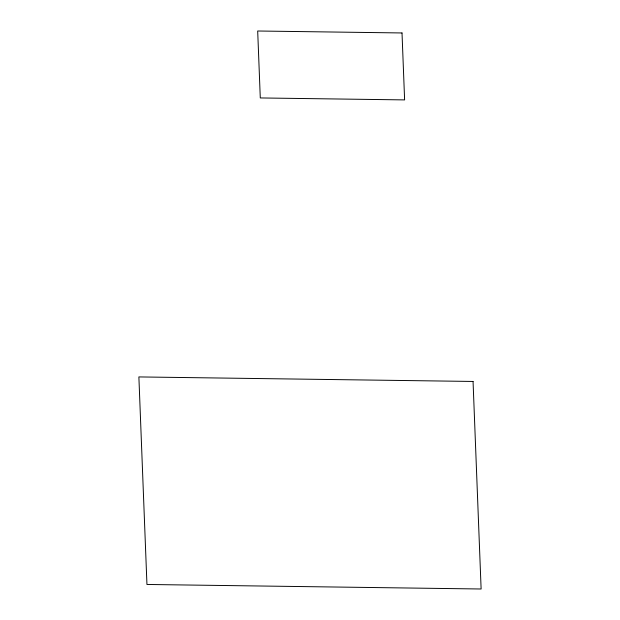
<?xml version="1.0" encoding="UTF-8"?>
<svg xmlns="http://www.w3.org/2000/svg" width="620" height="620" viewBox="0 0 620 620"><rect width="100%" height="100%" fill="white"/><g stroke="black" fill="none" stroke-linecap="round" stroke-linejoin="round"><path stroke-width="0.93" d="M402.016 32.961L257.688 31L260.284 97.945L404.612 99.905L402.016 32.961M473.052 381.455L138.88 376.921L146.948 584.466L481.12 589L473.052 381.455"/></g></svg>
